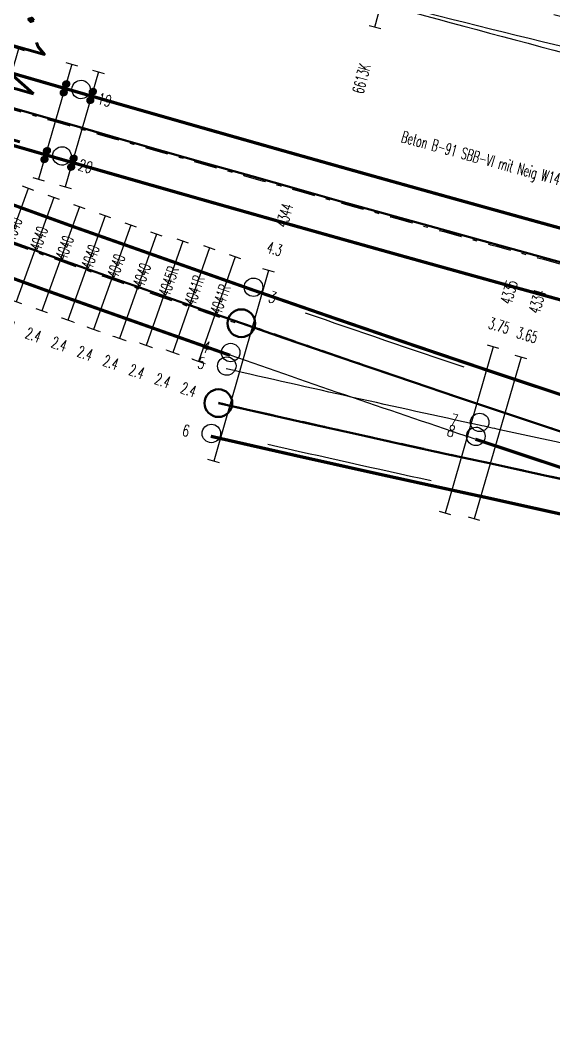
# Model space of a CAD drawing. Extents: x 2687065 to 2691361, y 1253360 to 1255888.
# Drawn here: x 2689289.43 to 2689300.97, y 1254901.62 to 1254923.6 of the extents above; entities that cross this region are included whole.
import ezdxf
from ezdxf.enums import TextEntityAlignment as Align

# ---------------------------------------------------------------- set-up
doc = ezdxf.new("R2010")
doc.units = 0
doc.header["$MEASUREMENT"] = 0
doc.linetypes.add('STRICHPUNKT', pattern=[1, 0.5, -0.25, 0, -0.25])
for name, color, linetype in [('A-GL-0015-_____', 1, 'STRICHPUNKT'), ('A-HS-0016-_____', 1, 'STRICHPUNKT'), ('A-HS-0017-_____', 1, 'STRICHPUNKT'), ('A-N1-0016-_____', 1, 'STRICHPUNKT'), ('A-N1-0017-_____', 1, 'STRICHPUNKT'), ('BS-TR-A-Gleisstrang-LinieGeometrie', 7, 'Continuous'), ('BS-TR-A-Weiche-Kurzbezeichnung', 7, 'Continuous'), ('BS-TR-A-Weiche-PunktGeometrie', 7, 'Continuous'), ('E-HS-0016-_____', 1, 'Continuous'), ('E-N1-0016-_____', 1, 'Continuous'), ('L-GL-0015-_____', 2, 'Continuous'), ('L-GL-0016-_____', 2, 'Continuous'), ('L-HS-0016-_____', 4, 'Continuous'), ('L-HS-0017-_____', 4, 'Continuous'), ('L-N1-0016-_____', 3, 'Continuous'), ('L-N1-0017-_____', 3, 'Continuous'), ('L-ST-0015-_____', 7, 'Continuous'), ('L-ST-0016-_____', 7, 'Continuous'), ('P-OF-0015-_____', 7, 'Continuous'), ('S-ON-0015-_____', 7, 'Continuous'), ('S-ON-0016-_____', 7, 'Continuous'), ('S-ON-0017-_____', 7, 'Continuous'), ('T-00', 7, 'Continuous'), ('T-SS-0015-_____', 7, 'Continuous'), ('T-SS-0016-_____', 7, 'Continuous'), ('T-SS-0017-_____', 7, 'Continuous'), ('T-ST', 7, 'Continuous')]:
    doc.layers.add(name, color=color, linetype=linetype)
doc.layers.get('P-OF-0015-_____').off()
doc.styles.add('R6', font='simplex.shx', dxfattribs={"width": 0.6})
doc.styles.add('R7', font='simplex.shx', dxfattribs={"width": 0.7})
doc.styles.add('SUPPRIME', font='simplex.shx', dxfattribs={"width": 0.75})

# ---------------------------------------------------------------- blocks, each defined once
blk = doc.blocks.new('WeiVlpSchwelleL')
at = {"color": 7}
for p, q in [((-0.4999999999999905, -0.1300000000000073), (-0.4999999999999832, 0.1299999999999694)), ((0.5000000000000135, -0.130000000000005), (0.5000000000000135, 0.1299999999999717))]:
    blk.add_line(p, q, dxfattribs=at)
at = {"color": 0, "linetype": 'ByBlock', "lineweight": -2}
blk.add_line((-0.4999999999999868, -1.183033536314004e-14), (0.5000000000000118, 4.669396854307774e-15), dxfattribs=at)
at = {"style": 'R6', "width": 0.6}
blk.add_attdef('LAENGE', text='', height=0.25, rotation=89.99999999999999, dxfattribs=at).set_placement((-1.229737067022953, 0.007106245459261308, 6e-06), align=Align.MIDDLE)
at = {"style": 'R6', "width": 0.6, "flags": 1}
for tag, p in [('WVP-SKML', (-5, 0, 2e-06)), ('WVP-SKMR', (3, 0, 2e-06))]:
    blk.add_attdef(tag, text='', height=0.25, rotation=180, dxfattribs=at).set_placement(p, align=Align.MIDDLE_CENTER)
at = {"style": 'R6', "width": 0.6}
blk.add_attdef('BEZEICHNUNG', text='', height=0.25, rotation=180, dxfattribs=at).set_placement((-2.249999999999987, -5.373479439185756e-14, 2), align=Align.MIDDLE_LEFT)
at = {"style": 'R6', "width": 0.6, "flags": 1}
blk.add_attdef('VERSCHIEBUNG', text='', height=0.25, rotation=180, dxfattribs=at).set_placement((-1.470197398034461, -5.373479439185758e-14, 2), align=Align.MIDDLE_LEFT)
for tag, p in [('VERKLINKS', (-0.8749999999999833, -5.426408495180606e-14, 2e-06)), ('VERKRECHTS', (0.8611075787621026, -8.736039560677224e-05, 2e-06))]:
    blk.add_attdef(tag, text='', height=0.25, rotation=180, dxfattribs=at).set_placement(p, align=Align.MIDDLE)
at = {"color": 1, "extrusion": (-1, -6.123233995736769e-17, 1.224646799147353e-16), "style": 'R6', "width": 0.6, "flags": 8}
blk.add_attdef('WVP-ANL', text='', height=0.25, rotation=270, dxfattribs=at).set_placement((1.179971919316135e-14, -7.187955122291877e-15, 0.4999999999999868), align=Align.MIDDLE)
at = {"color": 1, "extrusion": (1, -1.608122649676636e-16, 1.224646799147353e-16), "style": 'R6', "width": 0.6, "flags": 8}
blk.add_attdef('WVP-ANR', text='', height=0.25, rotation=270, dxfattribs=at).set_placement((-1.65451836612779e-14, -4.265120563609635e-14, 0.50000000000001), align=Align.MIDDLE)
blk = doc.blocks.new('st_Norm_a')
at = {"color": 0, "linetype": 'ByBlock', "lineweight": -2}
blk.add_circle((0, 0, 1), 0.2, dxfattribs=at)
at = {"layer": 'T-ST', "color": 0, "linetype": 'ByBlock', "lineweight": -2, "style": 'R7', "width": 0.7}
blk.add_attdef('WVP-STNR', text='', height=0.25, dxfattribs=at).set_placement((0.55, 0), align=Align.MIDDLE)
blk = doc.blocks.new('VisualisierungSpannklemmeGelb')
at = {"linetype": 'ByBlock', "lineweight": -2}
h = blk.add_hatch(dxfattribs=at)
h.set_pattern_fill('ANSI31', color=0, scale=0.005, style=0)
h.set_pattern_definition([(45, (-0.0965000000000017, 1.706967900361178e-15), (-0.0004419417382415922, 0.0004419417382415923), [])])
h.paths.add_polyline_path([(-0.0215000000000017, 1.706967900361178e-15, 1), (-0.1715000000000017, 1.706967900361178e-15, 1)])
h = blk.add_hatch(dxfattribs=at)
h.set_pattern_fill('ANSI31', color=0, scale=0.005, style=0)
h.set_pattern_definition([(45, (0.09649999999999831, 1.706967900361178e-15), (-0.0004419417382415922, 0.0004419417382415923), [])])
h.paths.add_polyline_path([(0.1714999999999983, 1.706967900361178e-15, 1), (0.02149999999999831, 1.706967900361178e-15, 1)])
blk = doc.blocks.new('pla_Bef-WsSkl1K')
blk.add_lwpolyline([(-0.1, -0.1), (0.1, -0.1), (0.1, 0.1), (-0.1, 0.1)], close=True)
at = {"layer": 'T-00'}
blk.add_blockref('VisualisierungSpannklemmeGelb', (0, 0), dxfattribs=at)
at = {"style": 'R7', "width": 0.7}
blk.add_attdef('WVP-PLNR', text='', height=0.2, dxfattribs=at).set_placement((0, 0), align=Align.MIDDLE_LEFT)
at = {"style": 'R7', "width": 0.7, "flags": 1}
for tag, p in [('WVP-PLDI', (0.4400000000000003, -0.2)), ('WVP-PLSP', (0.4771428571428575, -0.4)), ('WVP-PLFK', (0.4714285714285725, -0.6))]:
    blk.add_attdef(tag, text='', height=0.2, dxfattribs=at).set_placement(p, align=Align.MIDDLE)
blk = doc.blocks.new('WeiVlpSchwelleR')
at = {"color": 7}
for p, q in [((-0.4999999999999886, -0.1300000000000048), (-0.4999999999999886, 0.1299999999999719)), ((0.5000000000000153, -0.1300000000000075), (0.5000000000000082, 0.1299999999999692))]:
    blk.add_line(p, q, dxfattribs=at)
at = {"color": 0, "linetype": 'ByBlock', "lineweight": -2}
blk.add_line((0.5000000000000118, -1.201402631621339e-14), (-0.4999999999999868, 4.853087807381139e-15), dxfattribs=at)
at = {"style": 'R6', "width": 0.6}
blk.add_attdef('LAENGE', text='', height=0.25, rotation=90, dxfattribs=at).set_placement((1.229737067022978, 0.007106245459260857, 6e-06), align=Align.MIDDLE)
at = {"style": 'R6', "width": 0.6, "flags": 1}
for tag, p in [('WVP-SKML', (-3, -5.426215032855453e-14, 2e-06)), ('WVP-SKMR', (5, -5.426215032855453e-14, 2e-06))]:
    blk.add_attdef(tag, text='', height=0.25, rotation=180, dxfattribs=at).set_placement(p, align=Align.MIDDLE_CENTER)
for tag, rotation, p in [('VERKLINKS', 180, (-0.8611075787620777, -8.73603956063954e-05, 2e-06)), ('VERKRECHTS', 179.9999999999973, (0.8750000000000082, -5.459328261269093e-14, 2e-06))]:
    blk.add_attdef(tag, text='', height=0.25, rotation=rotation, dxfattribs=at).set_placement(p, align=Align.MIDDLE)
at = {"color": 1, "extrusion": (-1, 1.836970198721029e-16, 1.224646799147353e-16), "style": 'R6', "width": 0.6, "flags": 8}
blk.add_attdef('WVP-ANL', text='', height=0.25, rotation=270, dxfattribs=at).set_placement((1.829950611378862e-14, -6.12323399573665e-17, 0.4999999999999904), align=Align.MIDDLE)
at = {"style": 'R6', "width": 0.6, "flags": 1}
blk.add_attdef('VERSCHIEBUNG', text='', height=0.25, rotation=179.9999999999999, dxfattribs=at).set_placement((1.75503510535756, -5.395683899678261e-14, 2.000000000057511e-06), align=Align.MIDDLE_LEFT)
at = {"color": 1, "extrusion": (1, -1.83697019872103e-16, 3.374459510989179e-32), "style": 'R6', "width": 0.6, "flags": 8}
blk.add_attdef('WVP-ANR', text='', height=0.25, rotation=270, dxfattribs=at).set_placement((-1.90594986648479e-14, -7.137320858570557e-15, 0.5000000000000118), align=Align.MIDDLE)
at = {"style": 'R6', "width": 0.6}
blk.add_attdef('BEZEICHNUNG', text='', height=0.25, rotation=180, dxfattribs=at).set_placement((3.371428571428583, -5.426215032855453e-14, 2.000000000057511e-06), align=Align.MIDDLE_LEFT)

msp = doc.modelspace()

# ---------------------------------------------------------------- linework, layer by layer
at = {"layer": 'A-GL-0015-_____', "extrusion": (0.01804329580227478, 0.0724631591215498, 0.9972078670200696), "elevation": 139912.5850883046, "flags": 128}
for points in [[(-2306375.860925438, -1862282.304916803, 0.003607865654043509), (-2306388.834824676, -1862281.695972341, 0.0005778882366978131), (-2306390.938590927, -1862281.614882477, 0.0005640373837236005), (-2306393.04253691, -1862281.538597507, 0.0005501865310880182), (-2306395.146647687, -1862281.467001255, 0.0005363356787352098), (-2306397.2509091, -1862281.399977494, 0.0005224848264887163), (-2306399.355307747, -1862281.337409949, 0.000508633974426861), (-2306401.459830968, -1862281.279182303, 0.0004947831227551143), (-2306403.564466825, -1862281.2251782, 0.0004809322710308942), (-2306405.669204077, -1862281.175281247, 0.0004670814196756011), (-2306407.774032172, -1862281.129375021, 0.0004532305682466667), (-2306409.878941214, -1862281.087343066, 0.0004393797171654458), (-2306411.983921956, -1862281.049068903, 0.000425528866205388), (-2306414.088965773, -1862281.014436027, 0.0004116780155718247), (-2306416.194064645, -1862280.983327911, 0.0003978271650381603), (-2306418.299211137, -1862280.955628012, 0.0003839763143777667), (-2306420.404398384, -1862280.931219766, 0.0003701254642280183), (-2306422.509620063, -1862280.909986597, 0.0003562746139303033), (-2306424.614870382, -1862280.891811915, 0.000342423763905985), (-2306426.720144058, -1862280.87657912, 0.0003285729141444139), (-2306428.825436292, -1862280.864171602, 0.0003147220642029705), (-2306430.93074276, -1862280.85447274, 0.000300871214719114), (-2306433.036059585, -1862280.84736591, 0.0002870203650340875), (-2306435.141383322, -1862280.84273448, 0.0002731695155693189), (-2306437.246710938, -1862280.840461815, 0.0002593186663141821), (-2306439.352039791, -1862280.840431275, 0.0002454678170420386), (-2306441.457367611, -1862280.842526217, 0.0002316169679582705), (-2306443.562692484, -1862280.846629998, 0.000217766119052233), (-2306445.668012826, -1862280.852625972, 0.0002039152698813173), (-2306447.773327372, -1862280.860397492, 0.0001900644212988732), (-2306449.878635147, -1862280.869827912, 0.0001762135724302912), (-2306451.983935457, -1862280.880800585, 0.0001623627236969281), (-2306454.08922786, -1862280.893198865, 0.0001485118746561659), (-2306456.194512154, -1862280.906906107, 0.0001346610261611838), (-2306458.299788353, -1862280.921805665, 0.0001208101782019989), (-2306460.405056668, -1862280.937780896, 0.0001069593294711759), (-2306462.510317494, -1862280.954715158, 9.310848082247697e-05), (-2306464.615571377, -1862280.972491808, 7.925763224524444e-05), (-2306466.720819011, -1862280.990994205, 6.540678372883944e-05), (-2306468.826060446, -1862281.010163099, 6.111675872858242e-05), (-2306471.026168179, -1862281.03068374, 6.111675872858242e-05)], [(-2306375.711487282, -1862280.557766664), (-2306383.991522347, -1862279.588452516, 0.006225960442902095), (-2306396.375575922, -1862278.29479418)]]:
    msp.add_lwpolyline(points, format="xyb", dxfattribs=at)
at = {"layer": 'A-HS-0016-_____', "extrusion": (0.01187098449345872, 0.06030678037094123, 0.9981092986083474), "elevation": 108058.6567406981, "flags": 128}
msp.add_lwpolyline([(-2396314.967002189, -1747350.58361927, -0.01327377950092255), (-2396288.598400616, -1747353.620325998)], format="xyb", dxfattribs=at)
at = {"layer": 'A-HS-0017-_____', "extrusion": (0.007932368220953155, 0.05957805118444077, 0.9981921324832567), "elevation": 96552.05318200357, "flags": 128}
msp.add_lwpolyline([(-2500143.770633104, -1595958.177352654, 0.005561663456612552), (-2500162.895219587, -1595955.677917905, 0.0005904415350529665), (-2500164.952388998, -1595955.434773763, 0.0005766940764613905), (-2500167.01012039, -1595955.196432267, 0.0005629466180862063), (-2500169.068389705, -1595954.962781533, 0.0005491991599312885), (-2500171.127173657, -1595954.73370956, 0.0005354517020494657), (-2500173.18644971, -1595954.509104245, 0.0005217042441526011), (-2500175.246196067, -1595954.288853377, 0.0005079567865400952), (-2500177.306391642, -1595954.072844652, 0.0004942093292015613), (-2500179.367016051, -1595953.860965672, 0.0004804618721267446), (-2500181.428049588, -1595953.653103953, 0.000466714414975924), (-2500183.489473207, -1595953.449146926, 0.0004529669581778496), (-2500185.55126278, -1595953.248989383)], format="xyb", dxfattribs=at)
at = {"layer": 'A-N1-0016-_____', "extrusion": (0.01187098449345872, 0.06030678037094123, 0.9981092986083474), "elevation": 108058.6567406982, "flags": 128}
msp.add_lwpolyline([(-2396314.967002189, -1747350.58361927, 0.0174434683788971), (-2396294.513133763, -1747351.674528009, -0.003035629324432379), (-2396288.443780312, -1747351.824211229)], format="xyb", dxfattribs=at)
at = {"layer": 'A-N1-0017-_____', "extrusion": (0.007932368220953155, 0.05957805118444077, 0.9981921324832567), "elevation": 96552.0531820036, "flags": 128}
msp.add_lwpolyline([(-2500143.770633104, -1595958.177352654, 0.01520250774616116), (-2500162.932191363, -1595956.047990218, 0.001605019221573569), (-2500164.9705563, -1595955.890723822, 0.001591607687177336), (-2500167.009885074, -1595955.74649232, 0.001578196153257856), (-2500169.050087289, -1595955.615192159, 0.001564784619973102), (-2500171.091074595, -1595955.496719127, 0.001551373087257246), (-2500173.132760678, -1595955.390968377, 0.001537961555101283), (-2500175.175061239, -1595955.297834455, 0.001524550023495265), (-2500177.217893991, -1595955.217211328, 0.001511138492429794), (-2500179.261181705, -1595955.149009224, 0.0004956217801453381), (-2500181.392436054, -1595955.086540687, 0.0004810373913329801), (-2500183.523808379, -1595955.028235283, 0.0004664530025032431), (-2500185.655284529, -1595954.973960656)], format="xyb", dxfattribs=at)
at = {"layer": 'BS-TR-A-Gleisstrang-LinieGeometrie', "color": 2, "lineweight": 50, "true_color": 0xffff00}
for points in [[(2689274.70311217, 1254924.21400918, 454.70271), (2689275.67836215, 1254923.84716578, 454.714793426588), (2689276.65361213, 1254923.48032237, 454.726965861967), (2689277.62886211, 1254923.11347896, 454.739227306403), (2689278.60411209, 1254922.74663556, 454.7515777601629), (2689279.57936207, 1254922.37979215, 454.7640172235201), (2689280.55461205, 1254922.01294874, 454.776545696746), (2689281.52986203, 1254921.64610534, 454.789163180115), (2689282.50511201, 1254921.27926193, 454.801869673902), (2689282.5051, 1254921.27923, 454.80187), (2689283.4765961, 1254920.91494964, 454.81460287031), (2689284.44884603, 1254920.55268601, 454.827204100273), (2689285.4218456, 1254920.19244067, 454.839576236801), (2689286.39559061, 1254919.83421517, 454.851719281703), (2689287.37007688, 1254919.47801106, 454.863633236756), (2689288.34530021, 1254919.12382986, 454.8753181037), (2689289.3212564, 1254918.7716731, 454.886773884245), (2689290.29794125, 1254918.42154231, 454.898000580066), (2689291.27535054, 1254918.07343898, 454.908998192805), (2689292.25348008, 1254917.72736461, 454.91976672407), (2689293.23232565, 1254917.38332071, 454.930306175436), (2689294.21188304, 1254917.04130874, 454.940616548443)], [(2689288.67201147, 1254921.87228661, 454.667035277707), (2689289.63265866, 1254921.59453843, 454.673127691962), (2689290.59360695, 1254921.31783377, 454.679077243137), (2689291.55485176, 1254921.04216095, 454.684883931596), (2689292.51638854, 1254920.76750827, 454.690547757694), (2689293.4782128, 1254920.493864, 454.69606872178), (2689294.44032006, 1254920.22121644, 454.70144682419), (2689295.40270591, 1254919.94955383, 454.706682065254), (2689296.36536594, 1254919.67886443, 454.711774445292), (2689297.32829581, 1254919.40913649, 454.716723964617), (2689298.29149119, 1254919.14035822, 454.721530623531), (2689299.2549478, 1254918.87251786, 454.726194422329), (2689300.21866139, 1254918.6056036, 454.730715361295), (2689301.18262774, 1254918.33960365, 454.735093440708)], [(2689294.21188304, 1254917.04130874, 454.940616548443), (2689295.14071372, 1254916.71911215, 454.950174753791), (2689296.07017612, 1254916.3987425, 454.9595272843509), (2689297.00026666, 1254916.08020103, 454.968674141351), (2689297.93098172, 1254915.76348897, 454.977615325993), (2689298.86231773, 1254915.44860754, 454.98635083945), (2689299.79427107, 1254915.13555796, 454.99488068287), (2689300.72683814, 1254914.82434144, 455.003204857371), (2689301.66001534, 1254914.51495918, 455.011323364046)], [(2689301.64275351, 1254913.55689134, 455.061369572898), (2689300.64257048, 1254913.77781429, 455.059534236673), (2689299.64162293, 1254913.99524714, 455.057933931484), (2689299.64162, 1254913.99526, 455.05793), (2689298.65283949, 1254914.20967646, 455.056580011345), (2689297.66449488, 1254914.4260933, 455.055418091436), (2689296.67659021, 1254914.64450964, 455.054292416503), (2689295.68912954, 1254914.86492457, 455.0531843909459), (2689294.7021169, 1254915.0873372, 455.052094014752), (2689293.71555635, 1254915.31174662, 455.051021287934)]]:
    msp.add_polyline3d(points, dxfattribs=at)
at = {"layer": 'BS-TR-A-Weiche-PunktGeometrie', "color": 2, "lineweight": 50, "true_color": 0xffff00}
for centre in [(2689294.21188, 1254917.0413, 454.940616548443), (2689293.71556, 1254915.31174, 455.051021293227)]:
    msp.add_circle(centre, 0.3, dxfattribs=at)
at = {"layer": 'E-HS-0016-_____', "extrusion": (0.01187098449345872, 0.06030678037094123, 0.9981092986083474), "elevation": 108058.6567406982, "flags": 128}
msp.add_lwpolyline([(-2396293.505725739, -1747353.603178381, -0.001812720890799157), (-2396289.917998825, -1747354.090834322, -0.001812720890799157)], format="xyb", dxfattribs=at)
at = {"layer": 'E-N1-0016-_____', "extrusion": (0.01187098449345872, 0.06030678037094123, 0.9981092986083474), "elevation": 108058.6567406982, "flags": 128}
msp.add_lwpolyline([(-2396293.281193823, -1747351.048802185, -0.001807250983355739), (-2396289.663023008, -1747351.13796294, -0.001807250983355739)], format="xyb", dxfattribs=at)
at = {"layer": 'L-GL-0015-_____', "lineweight": 70, "extrusion": (0.01804329580227478, 0.0724631591215498, 0.9972078670200696), "const_width": 0.06999999999999999, "elevation": 139912.5850883046, "flags": 128}
for points in [[(-2306380.672627342, -1862282.808074327, 0.000760682760276793), (-2306383.405750903, -1862282.678746763, 0.00151899202084786), (-2306388.864581361, -1862282.445381802, 0.0005778882366978685), (-2306390.966612087, -1862282.364358837, 0.0002213726297795036), (-2306391.791681806, -1862282.333877219, 0.002088862185547946)], [(-2306383.337548495, -1862281.18029803, 0.001518876280377457), (-2306388.805067991, -1862280.946562881, 0.000577888236697869), (-2306390.910569767, -1862280.865406116, 0.0002214802930002519), (-2306391.737368735, -1862280.834860791, 0.002088977926238065)], [(-2306391.791681806, -1862282.333877219, 0.0003426647112243681), (-2306393.068867069, -1862282.28813518, 0.0005501865310880239), (-2306395.171328242, -1862282.216595059, 0.0005363356787351854), (-2306397.273981464, -1862282.14962252, 0.0005224848264886795), (-2306399.376813349, -1862282.087101558, 0.0005086339744266406), (-2306401.479811253, -1862282.028916114, 0.0004947831227551569), (-2306403.582963248, -1862281.974950087, 0.0004809322710310534), (-2306405.68625811, -1862281.925087329, 0.0003747223919339519), (-2306407.373754346, -1862281.887971235, 0.0003747223919339519)], [(-2306391.737368735, -1862280.834860791, 0.0003425570477723124), (-2306393.01620675, -1862280.789059834, 0.000550186531088028), (-2306395.121967132, -1862280.717407451, 0.0005363356787351889), (-2306397.227836736, -1862280.650332467, 0.0005224848264886707), (-2306399.333802145, -1862280.587718339, 0.000508633974426637), (-2306401.439850684, -1862280.529448492, 0.0004947831227551638), (-2306403.5459704, -1862280.475406313, 0.0004809322710310472), (-2306405.652150045, -1862280.425475166, 0.0003747962225624069), (-2306407.342227003, -1862280.388302559, 0.0003747962225624069)]]:
    msp.add_lwpolyline(points, format="xyb", dxfattribs=at)
at = {"layer": 'L-GL-0016-_____', "lineweight": 70, "extrusion": (0.01187098449345872, 0.06030678037094123, 0.9981092986083474), "const_width": 0.07000000000000002, "elevation": 108058.6567406982, "flags": 128}
for points in [[(-2396275.611708371, -1747356.400839468), (-2396275.620210119, -1747356.39941413), (-2396276.417670892, -1747356.265717931, 0.006225960442902277), (-2396288.703952008, -1747354.362861454)], [(-2396275.363691192, -1747354.921485731), (-2396275.37219294, -1747354.920060393), (-2396276.169653713, -1747354.786364194, 0.006225960442902282), (-2396288.492849223, -1747352.877790542)]]:
    msp.add_lwpolyline(points, format="xyb", dxfattribs=at)
at = {"layer": 'L-HS-0016-_____', "lineweight": 70, "extrusion": (0.01187098449345872, 0.06030678037094123, 0.9981092986083474), "const_width": 0.07000000000000002, "flags": 128}
for points, elevation in [([(-2396304.484818188, -1747352.375513391, -0.005200939503493647), (-2396294.17319627, -1747353.616227451, -0.002764152994904981), (-2396288.703952504, -1747354.362861384, -0.01327377950092238)], 108058.6567406982), ([(-2396304.35016137, -1747350.881285139, -0.005181863835154292), (-2396294.045370432, -1747352.120168715, -0.005181863835154292)], 108058.6567406981)]:
    msp.add_lwpolyline(points, format="xyb", dxfattribs=dict(at, elevation=elevation))
at = {"layer": 'L-HS-0016-_____', "extrusion": (0.01187098449345872, 0.06030678037094123, 0.9981092986083474), "elevation": 108058.6567406982, "flags": 128}
msp.add_lwpolyline([(-2396294.045370432, -1747352.120168715, -0.002797810328515609), (-2396288.492848727, -1747352.877790613, -0.01327377950092241)], format="xyb", dxfattribs=at)
at = {"layer": 'L-HS-0017-_____', "extrusion": (0.007932368220953155, 0.05957805118444077, 0.9981921324832567), "flags": 128}
for points, elevation in [([(-2500143.876091619, -1595958.919901307, 0.005287449519218353), (-2500162.040774897, -1595956.53578584, 0.005287449519218353)], 96552.05318200358), ([(-2500143.665174589, -1595957.434804001, 0.005298242491489402), (-2500161.898504227, -1595955.042079048, 0.005298242491489402)], 96552.0531820036)]:
    msp.add_lwpolyline(points, format="xyb", dxfattribs=dict(at, elevation=elevation))
at = {"layer": 'L-N1-0016-_____', "extrusion": (0.01187098449345872, 0.06030678037094123, 0.9981092986083474), "elevation": 108058.6567406982, "flags": 128}
for points in [[(-2396294.069026114, -1747352.43312282, -0.002806282554923377), (-2396288.466822968, -1747352.573857169, -0.003035629324432356)], [(-2396304.462269951, -1747352.073674009, 0.008442762750502274), (-2396294.526933881, -1747352.424401036, -0.0002293448156707806), (-2396294.069026114, -1747352.43312282, -0.0002293448156707806)]]:
    msp.add_lwpolyline(points, format="xyb", dxfattribs=at)
at = {"layer": 'L-N1-0016-_____', "lineweight": 70, "extrusion": (0.01187098449345872, 0.06030678037094123, 0.9981092986083474), "const_width": 0.07000000000000002, "elevation": 108058.6567406982, "flags": 128}
msp.add_lwpolyline([(-2396304.327552508, -1747350.578659613, 0.008394473004677437), (-2396294.499333645, -1747350.924654982, -0.0002798148782580383), (-2396293.938954785, -1747350.935384963, -0.002755812105332707), (-2396288.420737655, -1747351.074565288, -0.003035629324432344)], format="xyb", dxfattribs=at)
at = {"layer": 'L-N1-0017-_____', "extrusion": (0.007932368220953155, 0.05957805118444077, 0.9981921324832567), "flags": 128}
for points, elevation in [([(-2500143.876089024, -1595958.919901675, 0.01447307323375306), (-2500162.072533853, -1595956.870916684, 0.01447307323375306)], 96552.05318200358), ([(-2500143.665177184, -1595957.434803633, 0.01445760805018004), (-2500161.928305614, -1595955.377737899, 0.01445760805018004)], 96552.0531820036)]:
    msp.add_lwpolyline(points, format="xyb", dxfattribs=dict(at, elevation=elevation))

# ---------------------------------------------------------------- block references
at = {"layer": 'L-ST-0015-_____', "color": 7, "extrusion": (0.01804329580227478, 0.0724631591215498, 0.9972078670200696)}
ref = msp.add_blockref('st_Norm_a', (-2306391.791681806, -1862282.333877219, 139912.5850883046), dxfattribs=dict(at, rotation=177.9095775995635))
ref.add_attrib('WVP-STNR', '19', dxfattribs={"layer": 'T-ST', "color": 0, "linetype": 'ByBlock', "lineweight": -2, "extrusion": (0.01804329580227478, 0.0724631591215498, 0.9972078670200696), "height": 0.2499999999999999, "rotation": 177.9095776066083, "style": 'R7', "width": 0.7000000000000001}).set_placement((-2306392.341315784, -1862282.313815056, 139912.5850883046), align=Align.MIDDLE)
ref = msp.add_blockref('st_Norm_a', (-2306391.737368735, -1862280.834860791, 139912.5850883046), dxfattribs=dict(at, rotation=177.9096022741517))
ref.add_attrib('WVP-STNR', '20', dxfattribs={"layer": 'T-ST', "color": 0, "linetype": 'ByBlock', "lineweight": -2, "extrusion": (0.01804329580227478, 0.0724631591215498, 0.9972078670200696), "height": 0.25, "rotation": 177.9096022738716, "style": 'R7', "width": 0.7}).set_placement((-2306392.287002722, -1862280.814798865, 139912.5850883046), align=Align.MIDDLE)
at = {"layer": 'L-ST-0016-_____', "color": 7, "extrusion": (0.01187098449345872, 0.06030678037094123, 0.9981092986083474)}
ref = msp.add_blockref('st_Norm_a', (-2396288.703952504, -1747354.362861384, 108058.6567406982), dxfattribs=dict(at, rotation=351.909570951147))
ref.add_attrib('WVP-STNR', '3', dxfattribs={"layer": 'T-ST', "color": 0, "linetype": 'ByBlock', "lineweight": -2, "extrusion": (0.01187098449345872, 0.06030678037094123, 0.9981092986083474), "height": 0.2500000000000001, "rotation": 171.9095709498946, "style": 'R7', "width": 0.7}).set_placement((-2396289.149864796, -1747354.291418923, 108058.6567406982), align=Align.MIDDLE)
ref = msp.add_blockref('st_Norm_a', (-2396288.492848727, -1747352.877790613, 108058.6567406982), dxfattribs=dict(at, rotation=351.909570951147))
ref.add_attrib('WVP-STNR', '4', dxfattribs={"layer": 'T-ST', "color": 0, "linetype": 'ByBlock', "lineweight": -2, "extrusion": (0.01187098449345872, 0.06030678037094123, 0.9981092986083474), "height": 0.2500000000000001, "rotation": 171.9095709498946, "style": 'R7', "width": 0.6999999999999998}).set_placement((-2396287.948322778, -1747352.955195331, 108058.6567406982), align=Align.MIDDLE)
ref = msp.add_blockref('st_Norm_a', (-2396288.466822968, -1747352.573857169, 108058.6567406982), dxfattribs=dict(at, rotation=358.2393855784713))
ref.add_attrib('WVP-STNR', '5', dxfattribs={"layer": 'T-ST', "color": 0, "linetype": 'ByBlock', "lineweight": -2, "extrusion": (0.01187098449345872, 0.06030678037094123, 0.9981092986083474), "height": 0.2500000000000001, "rotation": 178.239385570695, "style": 'R7', "width": 0.7}).set_placement((-2396287.917082614, -1747352.590755195, 108058.6567406981), align=Align.MIDDLE)
ref = msp.add_blockref('st_Norm_a', (-2396294.069026114, -1747352.43312282, 108058.6567406982), dxfattribs=dict(at, rotation=358.882536476234))
ref.add_attrib('WVP-STNR', '7', dxfattribs={"layer": 'T-ST', "color": 0, "linetype": 'ByBlock', "lineweight": -2, "extrusion": (0.01187098449345872, 0.06030678037094123, 0.9981092986083474), "height": 0.2500000000000001, "rotation": 178.8825364728052, "style": 'R7', "width": 0.7}).set_placement((-2396293.519130716, -1747352.443849019, 108058.6567406982), align=Align.MIDDLE)
ref = msp.add_blockref('st_Norm_a', (-2396288.420737655, -1747351.074565288, 108058.6567406982), dxfattribs=dict(at, rotation=358.239401693933))
ref.add_attrib('WVP-STNR', '6', dxfattribs={"layer": 'T-ST', "color": 0, "linetype": 'ByBlock', "lineweight": -2, "extrusion": (0.01187098449345872, 0.06030678037094123, 0.9981092986083474), "height": 0.2500000000000001, "rotation": 178.2394016973717, "style": 'R7', "width": 0.7}).set_placement((-2396287.870997296, -1747351.091463159, 108058.6567406982), align=Align.MIDDLE)
ref = msp.add_blockref('st_Norm_a', (-2396294.045370432, -1747352.120168715, 108058.6567406981), dxfattribs=dict(at, rotation=352.5507801728837))
ref.add_attrib('WVP-STNR', '8', dxfattribs={"layer": 'T-ST', "color": 0, "linetype": 'ByBlock', "lineweight": -2, "extrusion": (0.01187098449345872, 0.06030678037094123, 0.9981092986083474), "height": 0.25, "rotation": 172.5507801719706, "style": 'R7', "width": 0.7000000000000001}).set_placement((-2396293.500012347, -1747352.191474809, 108058.6567406982), align=Align.MIDDLE)
at = {"layer": 'P-OF-0015-_____', "extrusion": (0.01804329580227478, 0.0724631591215498, 0.9972078670200696)}
for p, rotation in [((-2306391.442528022, -1862282.350189548, 139912.5850883046), 267.8880998411707), ((-2306392.041643382, -1862282.328289252, 139912.5850883046), 267.9249400222038), ((-2306391.386993165, -1862280.844213161, 139912.5850883046), 267.888099841168), ((-2306391.987076853, -1862280.822277468, 139912.5850883046), 267.924940022201)]:
    msp.add_blockref('pla_Bef-WsSkl1K', p, dxfattribs=dict(at, rotation=rotation))
at = {"layer": 'S-ON-0015-_____', "extrusion": (0.01804329580227478, 0.0724631591215498, 0.9972078670200696)}
ref = msp.add_blockref('WeiVlpSchwelleL', (-2306390.215604705, -1862281.642200798, 139912.5850883046), dxfattribs=dict(at, xscale=2.6, rotation=87.81332859432466))
ref.add_attrib('BEZEICHNUNG', 'Beton B-91 SBB-VI mit Neig W14 1435mm (total 47 / 3 + 26 + 18)', dxfattribs={"layer": 'T-SS-0015-_____', "extrusion": (0.01804329580227478, 0.0724631591215498, 0.9972078670200696), "height": 0.25, "rotation": 178.5916659858946, "style": 'R6', "width": 0.6}).set_placement((-2306398.770505623, -1862283.105106144, 139912.5850883046), align=Align.MIDDLE_LEFT)
at = {"layer": 'S-ON-0015-_____', "extrusion": (0.01804329580227478, 0.0724631591215498, 0.9972078670200696), "xscale": 2.6}
for p, rotation in [((-2306391.414760594, -1862281.597201354, 139912.5850883046), 87.88809984117226), ((-2306392.014360118, -1862281.57528336, 139912.5850883046), 87.92494002220526)]:
    msp.add_blockref('WeiVlpSchwelleL', p, dxfattribs=dict(at, rotation=rotation))
at = {"layer": 'S-ON-0016-_____', "extrusion": (0.01187098449345872, 0.06030678037094123, 0.9981092986083474)}
ref = msp.add_blockref('WeiVlpSchwelleR', (-2396283.324521814, -1747354.398713087, 108058.6567406982), dxfattribs=dict(at, xscale=2.4, rotation=261.2987174891292))
ref.add_attrib('BEZEICHNUNG', '4040', dxfattribs={"layer": 'T-SS-0016-_____', "extrusion": (0.01187098449345872, 0.06030678037094123, 0.9981092986083474), "height": 0.2500000000000001, "rotation": 261.2987174760921, "style": 'R6', "width": 0.6}).set_placement((-2396283.324521814, -1747354.398713087, 108058.6567406982), align=Align.MIDDLE_LEFT)
ref.add_attrib('LAENGE', '2.4', dxfattribs={"layer": 'T-SS-0016-_____', "extrusion": (0.01187098449345872, 0.06030678037094123, 0.9981092986083474), "height": 0.2500000000000001, "rotation": 171.2987174817244, "style": 'R6', "width": 0.6}).set_placement((-2396283.059776657, -1747352.668854712, 108058.6567406982), align=Align.MIDDLE)
ref = msp.add_blockref('WeiVlpSchwelleR', (-2396283.909147702, -1747354.309593164, 108058.6567406982), dxfattribs=dict(at, xscale=2.4, rotation=261.3664845948645))
ref.add_attrib('BEZEICHNUNG', '4040', dxfattribs={"layer": 'T-SS-0016-_____', "extrusion": (0.01187098449345872, 0.06030678037094123, 0.9981092986083474), "height": 0.2500000000000001, "rotation": 261.3664845947418, "style": 'R6', "width": 0.6}).set_placement((-2396283.909147702, -1747354.309593164, 108058.6567406982), align=Align.MIDDLE_LEFT)
ref.add_attrib('LAENGE', '2.4', dxfattribs={"layer": 'T-SS-0016-_____', "extrusion": (0.01187098449345872, 0.06030678037094123, 0.9981092986083474), "height": 0.2500000000000001, "rotation": 171.3664845994249, "style": 'R6', "width": 0.6}).set_placement((-2396283.646448736, -1747352.579422869, 108058.6567406982), align=Align.MIDDLE)
ref = msp.add_blockref('WeiVlpSchwelleR', (-2396284.493878589, -1747354.221164775, 108058.6567406982), dxfattribs=dict(at, xscale=2.4, rotation=261.4342517005996))
ref.add_attrib('BEZEICHNUNG', '4040', dxfattribs={"layer": 'T-SS-0016-_____', "extrusion": (0.01187098449345872, 0.06030678037094123, 0.9981092986083474), "height": 0.25, "rotation": 261.4342516883274, "style": 'R6', "width": 0.6}).set_placement((-2396284.493878589, -1747354.221164775, 108058.6567406982), align=Align.MIDDLE_LEFT)
ref.add_attrib('LAENGE', '2.4', dxfattribs={"layer": 'T-SS-0016-_____', "extrusion": (0.01187098449345872, 0.06030678037094123, 0.9981092986083474), "height": 0.25, "rotation": 171.4342516999753, "style": 'R6', "width": 0.6}).set_placement((-2396284.23322618, -1747352.49068498, 108058.6567406982), align=Align.MIDDLE)
ref = msp.add_blockref('WeiVlpSchwelleR', (-2396288.771254244, -1747352.700753984, 108058.6567406982), dxfattribs=dict(at, xscale=4.3, rotation=265.0773040776826))
ref.add_attrib('BEZEICHNUNG', '4344', dxfattribs={"layer": 'T-SS-0016-_____', "extrusion": (0.01187098449345872, 0.06030678037094123, 0.9981092986083474), "height": 0.2500000000000001, "rotation": 265.0773040735817, "style": 'R6', "width": 0.6}).set_placement((-2396289.040489156, -1747355.826693216, 108058.6567406982), align=Align.MIDDLE_LEFT)
ref.add_attrib('LAENGE', '4.3', dxfattribs={"layer": 'T-SS-0016-_____', "extrusion": (0.01187098449345872, 0.06030678037094123, 0.9981092986083474), "height": 0.2500000000000001, "rotation": 175.0773040788023, "style": 'R6', "oblique": 359.9999999999999, "width": 0.6}).set_placement((-2396288.991363239, -1747355.329062086, 108058.6567406982), align=Align.MIDDLE)
ref = msp.add_blockref('WeiVlpSchwelleR', (-2396285.078713655, -1747354.133428043, 108058.6567406982), dxfattribs=dict(at, xscale=2.4, rotation=261.5020188063348))
ref.add_attrib('BEZEICHNUNG', '4040', dxfattribs={"layer": 'T-SS-0016-_____', "extrusion": (0.01187098449345872, 0.06030678037094123, 0.9981092986083474), "height": 0.2500000000000001, "rotation": 261.5020188175132, "style": 'R6', "width": 0.6}).set_placement((-2396285.078713655, -1747354.133428043, 108058.6567406982), align=Align.MIDDLE_LEFT)
ref.add_attrib('LAENGE', '2.4', dxfattribs={"layer": 'T-SS-0016-_____', "extrusion": (0.01187098449345872, 0.06030678037094123, 0.9981092986083474), "height": 0.2500000000000001, "rotation": 171.5020188097077, "style": 'R6', "width": 0.6}).set_placement((-2396284.82010817, -1747352.40264117, 108058.6567406981), align=Align.MIDDLE)
ref.add_attrib('WVP-ANL', 'Z', dxfattribs={"layer": 'T-SS-0016-_____', "color": 1, "extrusion": (-0.3356477112517471, -0.9400240866836163, 0.06078922919479423), "height": 0.3, "rotation": 270.5213787424677, "style": 'R6', "width": 0.6}).set_placement((2110691.211998458, 127270.4776108343, -2082278.837000685), align=Align.MIDDLE)
ref = msp.add_blockref('WeiVlpSchwelleR', (-2396285.663652085, -1747354.046383092, 108058.6567406981), dxfattribs=dict(at, xscale=2.400000000000001, rotation=261.5697859120701))
ref.add_attrib('BEZEICHNUNG', '4040', dxfattribs={"layer": 'T-SS-0016-_____', "extrusion": (0.01187098449345872, 0.06030678037094123, 0.9981092986083474), "height": 0.2500000000000001, "rotation": 261.5697859084053, "style": 'R6', "width": 0.6}).set_placement((-2396285.663652085, -1747354.046383092, 108058.6567406981), align=Align.MIDDLE_LEFT)
ref.add_attrib('LAENGE', '2.4', dxfattribs={"layer": 'T-SS-0016-_____', "extrusion": (0.01187098449345872, 0.06030678037094123, 0.9981092986083474), "height": 0.2500000000000001, "rotation": 171.5697859138492, "style": 'R6', "width": 0.6}).set_placement((-2396285.407093883, -1747352.315291561, 108058.6567406982), align=Align.MIDDLE)
ref.add_attrib('WVP-ANL', 'Z', dxfattribs={"layer": 'T-SS-0016-_____', "color": 1, "extrusion": (-0.3345334208037221, -0.9404205223955421, 0.06079992946258603), "height": 0.3, "rotation": 270.517251404192, "style": 'R6', "width": 0.6}).set_placement((2113162.223625565, 127140.6578209043, -2079779.675069104), align=Align.MIDDLE)
ref = msp.add_blockref('WeiVlpSchwelleR', (-2396286.248693058, -1747353.960030042, 108058.6567406982), dxfattribs=dict(at, xscale=2.4, rotation=261.6375530178054))
ref.add_attrib('BEZEICHNUNG', '4040', dxfattribs={"layer": 'T-SS-0016-_____', "extrusion": (0.01187098449345872, 0.06030678037094123, 0.9981092986083474), "height": 0.2500000000000001, "rotation": 261.6375530261998, "style": 'R6', "width": 0.6}).set_placement((-2396286.248693058, -1747353.960030042, 108058.6567406982), align=Align.MIDDLE_LEFT)
ref.add_attrib('LAENGE', '2.4', dxfattribs={"layer": 'T-SS-0016-_____', "extrusion": (0.01187098449345872, 0.06030678037094123, 0.9981092986083474), "height": 0.2500000000000001, "rotation": 171.6375530101275, "style": 'R6', "width": 0.6}).set_placement((-2396285.994182501, -1747352.228636276, 108058.6567406982), align=Align.MIDDLE)
ref.add_attrib('WVP-ANL', 'Z', dxfattribs={"layer": 'T-SS-0016-_____', "color": 1, "extrusion": (-0.3334186623705487, -0.9408156425353575, 0.06081054467620302), "height": 0.3, "rotation": 270.5131233369935, "style": 'R6', "width": 0.6}).set_placement((2115630.271595788, 127010.4292869116, -2077277.60299314), align=Align.MIDDLE)
ref = msp.add_blockref('WeiVlpSchwelleR', (-2396286.841048973, -1747353.923845975, 108058.6567406982), dxfattribs=dict(at, xscale=2.400000000000001, rotation=261.7053201235406))
ref.add_attrib('BEZEICHNUNG', '4045R', dxfattribs={"layer": 'T-SS-0016-_____', "extrusion": (0.01187098449345872, 0.06030678037094123, 0.9981092986083474), "height": 0.2500000000000001, "rotation": 261.7053201310267, "style": 'R6', "width": 0.6}).set_placement((-2396286.833835757, -1747353.874369015, 108058.6567406982), align=Align.MIDDLE_LEFT)
ref.add_attrib('LAENGE', '2.4', dxfattribs={"layer": 'T-SS-0016-_____', "extrusion": (0.01187098449345872, 0.06030678037094123, 0.9981092986083474), "height": 0.2500000000000001, "rotation": 171.7053201302183, "style": 'R6', "oblique": 359.9999999999999, "width": 0.6}).set_placement((-2396286.581373199, -1747352.142675435, 108058.6567406982), align=Align.MIDDLE)
ref.add_attrib('WVP-ANL', 'Z', dxfattribs={"layer": 'T-SS-0016-_____', "color": 1, "extrusion": (-0.3323034375116829, -0.9412094465503215, 0.06082107482079536), "height": 0.3, "rotation": 270.5089945466871, "style": 'R6', "width": 0.6}).set_placement((2118095.352407396, 126879.7927387615, -2074772.67427299), align=Align.MIDDLE)
ref = msp.add_blockref('WeiVlpSchwelleR', (-2396287.433388746, -1747353.888371044, 108058.6567406981), dxfattribs=dict(at, xscale=2.4, rotation=261.7730872292759))
ref.add_attrib('BEZEICHNUNG', '4041R', dxfattribs={"layer": 'T-SS-0016-_____', "extrusion": (0.01187098449345872, 0.06030678037094123, 0.9981092986083474), "height": 0.2500000000000001, "rotation": 261.7730872244314, "style": 'R6', "width": 0.6}).set_placement((-2396287.419079363, -1747353.789400131, 108058.6567406982), align=Align.MIDDLE_LEFT)
ref.add_attrib('LAENGE', '2.4', dxfattribs={"layer": 'T-SS-0016-_____', "extrusion": (0.01187098449345872, 0.06030678037094123, 0.9981092986083474), "height": 0.2500000000000001, "rotation": 171.7730872289391, "style": 'R6', "width": 0.6}).set_placement((-2396287.168665157, -1747352.05740916, 108058.6567406982), align=Align.MIDDLE)
ref.add_attrib('WVP-ANL', 'Z', dxfattribs={"layer": 'T-SS-0016-_____', "color": 1, "extrusion": (-0.3311877477872331, -0.9416019338895342, 0.06083151988163225), "height": 0.3, "rotation": 270.5048650390888, "style": 'R6', "width": 0.6}).set_placement((2120557.46256291, 126748.7489086578, -2072264.842412913), align=Align.MIDDLE)
ref = msp.add_blockref('WeiVlpSchwelleR', (-2396288.018615372, -1747353.804111277, 108058.6567406982), dxfattribs=dict(at, xscale=2.4, rotation=261.8408543350111))
ref.add_attrib('BEZEICHNUNG', '4041R', dxfattribs={"layer": 'T-SS-0016-_____', "extrusion": (0.01187098449345872, 0.06030678037094123, 0.9981092986083474), "height": 0.2500000000000001, "rotation": 261.8408543464682, "style": 'R6', "width": 0.6}).set_placement((-2396288.004423058, -1747353.705123509, 108058.6567406982), align=Align.MIDDLE_LEFT)
ref.add_attrib('LAENGE', '2.4', dxfattribs={"layer": 'T-SS-0016-_____', "extrusion": (0.01187098449345872, 0.06030678037094123, 0.9981092986083474), "height": 0.2500000000000001, "rotation": 171.8408543379594, "style": 'R6', "width": 0.6}).set_placement((-2396287.756057554, -1747351.972837569, 108058.6567406981), align=Align.MIDDLE)
ref.add_attrib('WVP-ANL', 'Z', dxfattribs={"layer": 'T-SS-0016-_____', "color": 1, "extrusion": (-0.3300715947579605, -0.9419931040039373, 0.06084187984410187), "height": 0.3, "rotation": 270.5007348200157, "style": 'R6', "width": 0.6}).set_placement((2123016.598569095, 126617.2985310984, -2069754.060921237), align=Align.MIDDLE)
ref = msp.add_blockref('WeiVlpSchwelleR', (-2396293.876856586, -1747352.289292087, 108058.6567406982), dxfattribs=dict(at, xscale=3.75, rotation=265.0114616372971))
ref.add_attrib('BEZEICHNUNG', '4335', dxfattribs={"layer": 'T-SS-0016-_____', "extrusion": (0.01187098449345872, 0.06030678037094123, 0.9981092986083474), "height": 0.2500000000000001, "rotation": 265.0114616324568, "style": 'R6', "width": 0.6}).set_placement((-2396294.125095992, -1747355.133233841, 108058.6567406982), align=Align.MIDDLE_LEFT)
ref.add_attrib('LAENGE', '3.75', dxfattribs={"layer": 'T-SS-0016-_____', "extrusion": (0.01187098449345872, 0.06030678037094123, 0.9981092986083474), "height": 0.2500000000000001, "rotation": 175.0114616390023, "style": 'R6', "width": 0.6}).set_placement((-2396294.075422374, -1747354.635657473, 108058.6567406982), align=Align.MIDDLE)
ref = msp.add_blockref('WeiVlpSchwelleR', (-2396294.514101463, -1747352.241635418, 108058.6567406982), dxfattribs=dict(at, xscale=3.65, rotation=264.9924213876001))
ref.add_attrib('BEZEICHNUNG', '4334', dxfattribs={"layer": 'T-SS-0016-_____', "extrusion": (0.01187098449345872, 0.06030678037094123, 0.9981092986083474), "height": 0.2500000000000001, "rotation": 264.9924213788977, "style": 'R6', "width": 0.6}).set_placement((-2396294.760207388, -1747355.050360017, 108058.6567406982), align=Align.MIDDLE_LEFT)
ref.add_attrib('LAENGE', '3.65', dxfattribs={"layer": 'T-SS-0016-_____', "extrusion": (0.01187098449345872, 0.06030678037094123, 0.9981092986083474), "height": 0.2500000000000001, "rotation": 174.9924213876493, "style": 'R6', "width": 0.6}).set_placement((-2396294.710322442, -1747354.552804047, 108058.6567406982), align=Align.MIDDLE)
at = {"layer": 'S-ON-0017-_____', "extrusion": (0.007932368220953155, 0.05957805118444077, 0.9981921324832567)}
ref = msp.add_blockref('WeiVlpSchwelleR', (-2500151.031606092, -1595957.204493704, 96552.05318200357), dxfattribs=dict(at, xscale=2.6, rotation=82.97024939963494))
ref.add_attrib('BEZEICHNUNG', '6613K', dxfattribs={"layer": 'T-SS-0017-_____', "extrusion": (0.007932368220953155, 0.05957805118444077, 0.9981921324832567), "height": 0.25, "rotation": 262.970249411968, "style": 'R6', "width": 0.6}).set_placement((-2500150.691764217, -1595954.448534931, 96552.05318200358), align=Align.MIDDLE_LEFT)
ref.add_attrib('LAENGE', '2.6', dxfattribs={"layer": 'T-SS-0017-_____', "extrusion": (0.007932368220953155, 0.05957805118444077, 0.9981921324832567), "height": 0.25, "rotation": 172.970249395879, "style": 'R6', "width": 0.6}).set_placement((-2500151.249069165, -1595958.968017591, 96552.0531820036), align=Align.MIDDLE)

# ---------------------------------------------------------------- texts
at = {"layer": 'BS-TR-A-Weiche-Kurzbezeichnung', "color": 2, "lineweight": 50, "true_color": 0xffff00, "style": 'SUPPRIME', "width": 0.75}
msp.add_text('BSD 17 EW VI 500B 1:14 L', height=1.25, rotation=254.366541868853, dxfattribs=at).set_placement((2689292.78896492, 1254937.62852795, 454.350437778041))

doc.saveas('drawing.dxf')
